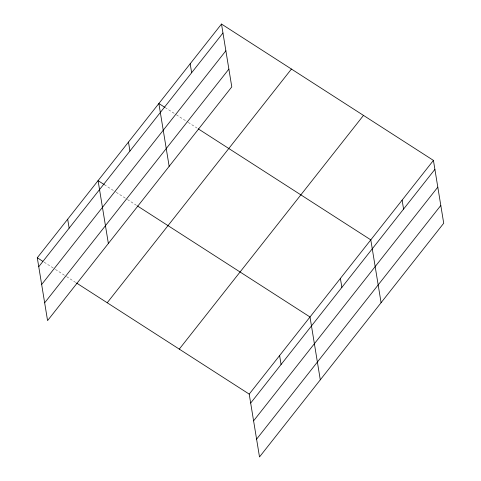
<?xml version="1.0" encoding="UTF-8"?>
<svg xmlns="http://www.w3.org/2000/svg" width="481" height="481" viewBox="0 0 481 481"><rect width="100%" height="100%" fill="white"/><g stroke="black" fill="none" stroke-linecap="round" stroke-linejoin="round"><path stroke-width="0.36" stroke-dasharray="2.4 1.8" d="M165.109 107.528L175.721 114.358M176.347 114.761L187.59 121.994M188.215 122.396L196.957 128.018M104.317 184.656L115.56 191.889M116.18 192.286L126.798 199.116M127.423 199.519L136.79 205.543M44.15 262.181L54.768 269.011M55.393 269.414L66.005 276.244M66.631 276.647L75.998 282.672"/><path stroke-width="0.72" d="M221.494 24.05L231.788 86.887L47.571 320.599L37.284 257.762L221.494 24.05L433.429 160.401L443.716 223.238L259.506 456.95L249.212 394.113L433.429 160.401M38.751 266.714L222.962 33.003M41.661 284.493L225.878 50.782M44.661 302.82L228.878 69.102M107.221 302.759L291.432 69.048M179.275 349.116L363.492 115.404M250.679 403.066L434.896 169.354M253.589 420.851L437.806 187.133M256.589 439.171L440.806 205.453M164.484 107.131L158.862 103.511L169.156 166.348M198.202 128.824L370.797 239.863L381.084 302.699M104.317 184.656L98.076 180.64L108.363 243.476M137.416 205.946L310.005 316.991L320.292 379.828M37.284 257.762L42.905 261.381M76.623 283.075L249.212 394.113M402.11 200.132L403.577 209.085M340.398 278.427L341.865 287.379M279.611 355.549L281.072 364.502M190.181 63.781L191.648 72.733M128.469 142.075L129.936 151.028M67.677 219.198L69.144 228.15"/></g></svg>
